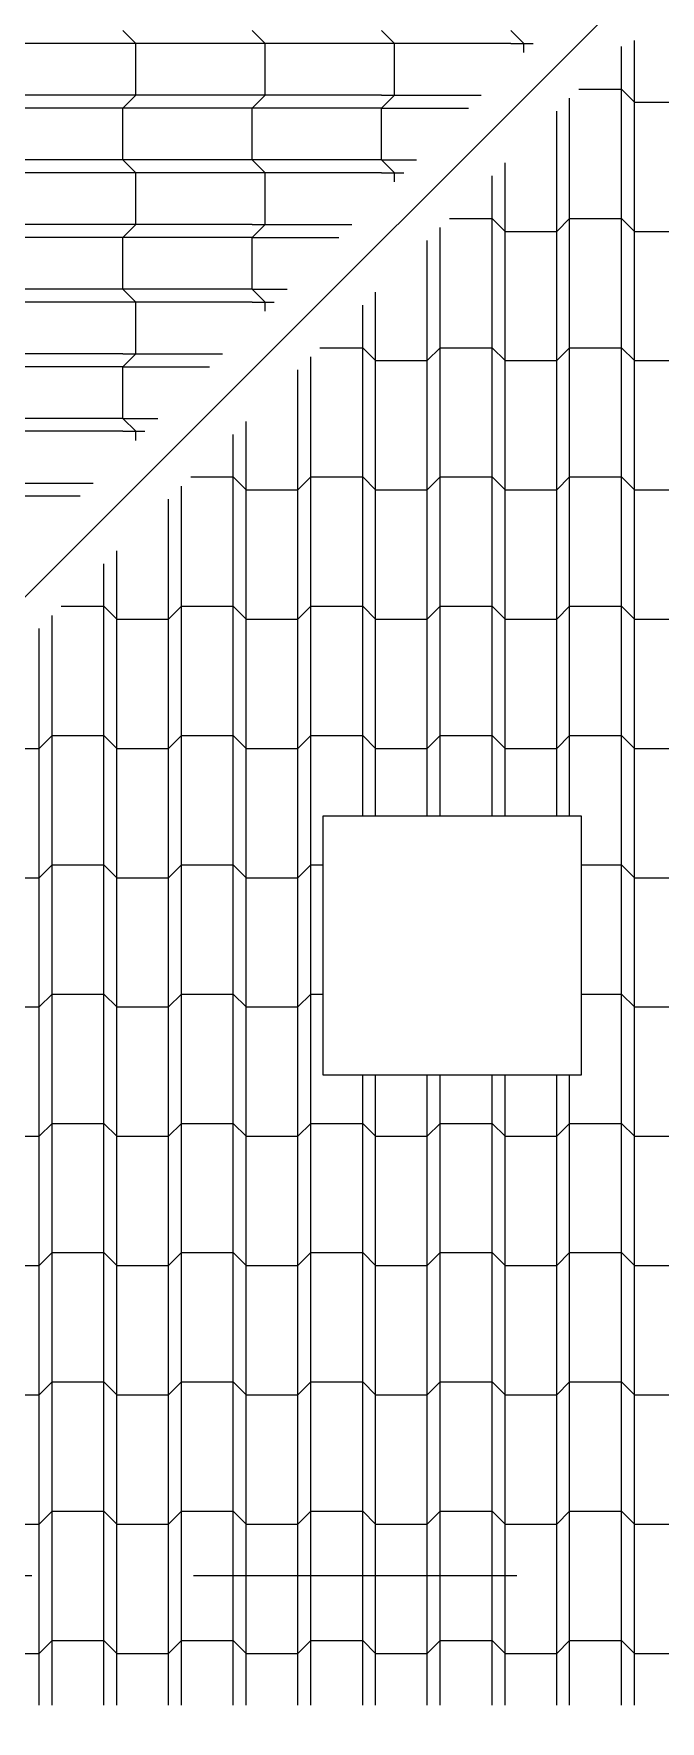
# Model space of a CAD drawing. Header units: metres. Extents: x -220 to 294, y -29 to 18.
# Drawn here: x -183.117 to -182.633, y 7.136 to 8.442 of the extents above; entities that cross this region are included whole.
import ezdxf

# ---------------------------------------------------------------- set-up
doc = ezdxf.new("R2010")
doc.units = ezdxf.units.M
doc.header["$MEASUREMENT"] = 0
doc.linetypes.add('DASHED2', pattern=[0.375, 0.25, -0.125])
for name, color, linetype in [('Rota', 7, 'Continuous'), ('Tarama', 7, 'Continuous'), ('Tarama_Boslugu', 7, 'Continuous')]:
    doc.layers.add(name, color=color, linetype=linetype)

msp = doc.modelspace()

# ---------------------------------------------------------------- linework, layer by layer
at = {"layer": 'Rota', "color": 166, "linetype": 'Continuous', "lineweight": -3}
for points in [[(-182.6686, 8.4612), (-184.0061, 7.1237)], [(-182.8936, 7.8362), (-182.8936, 7.6362)], [(-182.6936, 7.8362), (-182.8936, 7.8362)], [(-182.6936, 7.6362), (-182.6936, 7.8362)], [(-182.8936, 7.6362), (-182.6936, 7.6362)]]:
    msp.add_lwpolyline(points, dxfattribs=at)
at = {"layer": 'Rota', "color": 198, "linetype": 'DASHED2', "lineweight": -3}
msp.add_lwpolyline([(-182.3686, 7.2487), (-183.8811, 7.2487)], dxfattribs=at)
at = {"layer": 'Tarama', "color": 13, "linetype": 'Continuous', "lineweight": -3}
for points in [[(-183.0482, 8.434), (-183.1482, 8.434)], [(-183.0382, 8.434), (-183.0482, 8.444)], [(-182.9482, 8.434), (-183.0482, 8.434)], [(-183.0382, 8.394), (-183.0382, 8.434)], [(-182.9382, 8.434), (-182.9482, 8.444)], [(-182.8482, 8.434), (-182.9482, 8.434)], [(-182.9382, 8.394), (-182.9382, 8.434)], [(-182.8382, 8.434), (-182.8482, 8.444)], [(-182.7482, 8.434), (-182.8482, 8.434)], [(-182.8382, 8.394), (-182.8382, 8.434)], [(-182.7382, 8.434), (-182.7482, 8.444)], [(-182.7482, 8.434), (-182.7311, 8.434)], [(-182.7382, 8.427), (-182.7382, 8.434)], [(-182.6528, 8.3987), (-182.6528, 8.4362)], [(-182.6628, 8.3987), (-182.6628, 8.4316)], [(-183.0482, 8.394), (-183.1482, 8.394)], [(-182.9482, 8.394), (-183.0482, 8.394)], [(-183.0482, 8.384), (-183.0382, 8.394)], [(-182.8482, 8.394), (-182.9482, 8.394)], [(-182.9482, 8.384), (-182.9382, 8.394)], [(-182.8482, 8.394), (-182.7711, 8.394)], [(-182.8482, 8.384), (-182.8382, 8.394)], [(-182.6957, 8.3987), (-182.6628, 8.3987)], [(-182.6628, 8.2987), (-182.6628, 8.3987)], [(-182.6628, 8.3987), (-182.6528, 8.3887)], [(-182.6528, 8.2987), (-182.6528, 8.3987)], [(-183.0482, 8.384), (-183.1482, 8.384)], [(-182.9482, 8.384), (-183.0482, 8.384)], [(-183.0482, 8.344), (-183.0482, 8.384)], [(-182.8482, 8.384), (-182.9482, 8.384)], [(-182.9482, 8.344), (-182.9482, 8.384)], [(-182.8482, 8.384), (-182.7811, 8.384)], [(-182.8482, 8.344), (-182.8482, 8.384)], [(-182.7128, 8.2987), (-182.7128, 8.3816)], [(-182.7029, 8.2987), (-182.7029, 8.3916)], [(-182.6528, 8.3887), (-182.6128, 8.3887)], [(-183.0482, 8.344), (-183.1482, 8.344)], [(-182.9482, 8.344), (-183.0482, 8.344)], [(-183.0382, 8.334), (-183.0482, 8.344)], [(-182.8482, 8.344), (-182.9482, 8.344)], [(-182.9382, 8.334), (-182.9482, 8.344)], [(-182.8482, 8.344), (-182.8211, 8.344)], [(-182.8382, 8.334), (-182.8482, 8.344)], [(-182.7528, 8.2987), (-182.7528, 8.3416)], [(-183.0482, 8.334), (-183.1482, 8.334)], [(-182.9482, 8.334), (-183.0482, 8.334)], [(-183.0382, 8.294), (-183.0382, 8.334)], [(-182.8482, 8.334), (-182.9482, 8.334)], [(-182.9382, 8.294), (-182.9382, 8.334)], [(-182.8482, 8.334), (-182.8311, 8.334)], [(-182.8382, 8.327), (-182.8382, 8.334)], [(-182.7628, 8.2987), (-182.7628, 8.3316)], [(-183.0482, 8.294), (-183.1482, 8.294)], [(-182.9482, 8.294), (-183.0482, 8.294)], [(-183.0482, 8.284), (-183.0382, 8.294)], [(-182.9482, 8.294), (-182.8711, 8.294)], [(-182.9482, 8.284), (-182.9382, 8.294)], [(-182.8028, 8.1987), (-182.8028, 8.2916)], [(-182.7957, 8.2987), (-182.7628, 8.2987)], [(-182.7628, 8.1987), (-182.7628, 8.2987)], [(-182.7628, 8.2987), (-182.7528, 8.2887)], [(-182.7528, 8.1987), (-182.7528, 8.2987)], [(-182.7128, 8.1987), (-182.7128, 8.2987)], [(-182.7128, 8.2887), (-182.7029, 8.2987)], [(-182.7029, 8.1987), (-182.7029, 8.2987)], [(-182.7029, 8.2987), (-182.6628, 8.2987)], [(-182.6628, 8.1987), (-182.6628, 8.2987)], [(-182.6628, 8.2987), (-182.6528, 8.2887)], [(-182.6528, 8.1987), (-182.6528, 8.2987)], [(-183.0482, 8.284), (-183.1482, 8.284)], [(-182.9482, 8.284), (-183.0482, 8.284)], [(-183.0482, 8.244), (-183.0482, 8.284)], [(-182.9482, 8.284), (-182.8811, 8.284)], [(-182.9482, 8.244), (-182.9482, 8.284)], [(-182.8129, 8.1987), (-182.8129, 8.2816)], [(-182.7528, 8.2887), (-182.7128, 8.2887)], [(-182.6528, 8.2887), (-182.6128, 8.2887)], [(-183.0482, 8.244), (-183.1482, 8.244)], [(-182.9482, 8.244), (-183.0482, 8.244)], [(-183.0382, 8.234), (-183.0482, 8.244)], [(-182.9482, 8.244), (-182.9211, 8.244)], [(-182.9382, 8.234), (-182.9482, 8.244)], [(-182.8528, 8.1987), (-182.8528, 8.2416)], [(-183.0482, 8.234), (-183.1482, 8.234)], [(-182.9482, 8.234), (-183.0482, 8.234)], [(-183.0382, 8.194), (-183.0382, 8.234)], [(-182.9482, 8.234), (-182.9311, 8.234)], [(-182.9382, 8.227), (-182.9382, 8.234)], [(-182.8628, 8.1987), (-182.8628, 8.2316)], [(-182.8958, 8.1987), (-182.8628, 8.1987)], [(-182.8628, 8.0987), (-182.8628, 8.1987)], [(-182.8628, 8.1987), (-182.8528, 8.1887)], [(-182.8528, 8.0987), (-182.8528, 8.1987)], [(-182.8129, 8.0987), (-182.8129, 8.1987)], [(-182.8129, 8.1887), (-182.8028, 8.1987)], [(-182.8028, 8.0987), (-182.8028, 8.1987)], [(-182.8028, 8.1987), (-182.7628, 8.1987)], [(-182.7628, 8.0987), (-182.7628, 8.1987)], [(-182.7628, 8.1987), (-182.7528, 8.1887)], [(-182.7528, 8.0987), (-182.7528, 8.1987)], [(-182.7128, 8.0987), (-182.7128, 8.1987)], [(-182.7128, 8.1887), (-182.7029, 8.1987)], [(-182.7029, 8.0987), (-182.7029, 8.1987)], [(-182.7029, 8.1987), (-182.6628, 8.1987)], [(-182.6628, 8.0987), (-182.6628, 8.1987)], [(-182.6628, 8.1987), (-182.6528, 8.1887)], [(-182.6528, 8.0987), (-182.6528, 8.1987)], [(-183.0482, 8.194), (-183.1482, 8.194)], [(-183.0482, 8.194), (-182.9711, 8.194)], [(-183.0482, 8.184), (-183.0382, 8.194)], [(-182.9028, 8.0987), (-182.9028, 8.1916)], [(-182.8528, 8.1887), (-182.8129, 8.1887)], [(-182.7528, 8.1887), (-182.7128, 8.1887)], [(-182.6528, 8.1887), (-182.6128, 8.1887)], [(-183.0482, 8.184), (-183.1482, 8.184)], [(-183.0482, 8.184), (-182.9811, 8.184)], [(-183.0482, 8.144), (-183.0482, 8.184)], [(-182.9128, 8.0987), (-182.9128, 8.1816)], [(-183.0482, 8.144), (-183.1482, 8.144)], [(-183.0482, 8.134), (-183.1482, 8.134)], [(-183.0482, 8.144), (-183.0211, 8.144)], [(-183.0382, 8.134), (-183.0482, 8.144)], [(-183.0482, 8.134), (-183.0311, 8.134)], [(-183.0382, 8.127), (-183.0382, 8.134)], [(-182.9529, 8.0987), (-182.9529, 8.1416)], [(-182.9628, 8.0987), (-182.9628, 8.1316)], [(-183.1482, 8.094), (-183.0711, 8.094)], [(-182.9957, 8.0987), (-182.9628, 8.0987)], [(-182.9628, 7.9987), (-182.9628, 8.0987)], [(-182.9628, 8.0987), (-182.9529, 8.0887)], [(-182.9529, 7.9987), (-182.9529, 8.0987)], [(-182.9128, 7.9987), (-182.9128, 8.0987)], [(-182.9128, 8.0887), (-182.9028, 8.0987)], [(-182.9028, 7.9987), (-182.9028, 8.0987)], [(-182.9028, 8.0987), (-182.8628, 8.0987)], [(-182.8628, 7.9987), (-182.8628, 8.0987)], [(-182.8628, 8.0987), (-182.8528, 8.0887)], [(-182.8528, 7.9987), (-182.8528, 8.0987)], [(-182.8129, 7.9987), (-182.8129, 8.0987)], [(-182.8129, 8.0887), (-182.8028, 8.0987)], [(-182.8028, 7.9987), (-182.8028, 8.0987)], [(-182.8028, 8.0987), (-182.7628, 8.0987)], [(-182.7628, 7.9987), (-182.7628, 8.0987)], [(-182.7628, 8.0987), (-182.7528, 8.0887)], [(-182.7528, 7.9987), (-182.7528, 8.0987)], [(-182.7128, 7.9987), (-182.7128, 8.0987)], [(-182.7128, 8.0887), (-182.7029, 8.0987)], [(-182.7029, 7.9987), (-182.7029, 8.0987)], [(-182.7029, 8.0987), (-182.6628, 8.0987)], [(-182.6628, 7.9987), (-182.6628, 8.0987)], [(-182.6628, 8.0987), (-182.6528, 8.0887)], [(-182.6528, 7.9987), (-182.6528, 8.0987)], [(-183.1482, 8.084), (-183.0811, 8.084)], [(-183.0128, 7.9987), (-183.0128, 8.0816)], [(-183.0028, 7.9987), (-183.0028, 8.0916)], [(-182.9529, 8.0887), (-182.9128, 8.0887)], [(-182.8528, 8.0887), (-182.8129, 8.0887)], [(-182.7528, 8.0887), (-182.7128, 8.0887)], [(-182.6528, 8.0887), (-182.6128, 8.0887)], [(-183.0528, 7.9987), (-183.0528, 8.0416)], [(-183.0629, 7.9987), (-183.0629, 8.0316)], [(-183.1028, 7.8987), (-183.1028, 7.9916)], [(-183.0957, 7.9987), (-183.0629, 7.9987)], [(-183.0629, 7.8987), (-183.0629, 7.9987)], [(-183.0629, 7.9987), (-183.0528, 7.9887)], [(-183.0528, 7.8987), (-183.0528, 7.9987)], [(-183.0128, 7.8987), (-183.0128, 7.9987)], [(-183.0128, 7.9887), (-183.0028, 7.9987)], [(-183.0028, 7.8987), (-183.0028, 7.9987)], [(-183.0028, 7.9987), (-182.9628, 7.9987)], [(-182.9628, 7.8987), (-182.9628, 7.9987)], [(-182.9628, 7.9987), (-182.9529, 7.9887)], [(-182.9529, 7.8987), (-182.9529, 7.9987)], [(-182.9128, 7.8987), (-182.9128, 7.9987)], [(-182.9128, 7.9887), (-182.9028, 7.9987)], [(-182.9028, 7.8987), (-182.9028, 7.9987)], [(-182.9028, 7.9987), (-182.8628, 7.9987)], [(-182.8628, 7.8987), (-182.8628, 7.9987)], [(-182.8628, 7.9987), (-182.8528, 7.9887)], [(-182.8528, 7.8987), (-182.8528, 7.9987)], [(-182.8129, 7.8987), (-182.8129, 7.9987)], [(-182.8129, 7.9887), (-182.8028, 7.9987)], [(-182.8028, 7.8987), (-182.8028, 7.9987)], [(-182.8028, 7.9987), (-182.7628, 7.9987)], [(-182.7628, 7.8987), (-182.7628, 7.9987)], [(-182.7628, 7.9987), (-182.7528, 7.9887)], [(-182.7528, 7.8987), (-182.7528, 7.9987)], [(-182.7128, 7.8987), (-182.7128, 7.9987)], [(-182.7128, 7.9887), (-182.7029, 7.9987)], [(-182.7029, 7.8987), (-182.7029, 7.9987)], [(-182.7029, 7.9987), (-182.6628, 7.9987)], [(-182.6628, 7.8987), (-182.6628, 7.9987)], [(-182.6628, 7.9987), (-182.6528, 7.9887)], [(-182.6528, 7.8987), (-182.6528, 7.9987)], [(-183.1128, 7.8987), (-183.1128, 7.9816)], [(-183.0528, 7.9887), (-183.0128, 7.9887)], [(-182.9529, 7.9887), (-182.9128, 7.9887)], [(-182.8528, 7.9887), (-182.8129, 7.9887)], [(-182.7528, 7.9887), (-182.7128, 7.9887)], [(-182.6528, 7.9887), (-182.6128, 7.9887)], [(-183.1128, 7.7987), (-183.1128, 7.8987)], [(-183.1128, 7.8887), (-183.1028, 7.8987)], [(-183.1028, 7.7987), (-183.1028, 7.8987)], [(-183.1028, 7.8987), (-183.0629, 7.8987)], [(-183.0629, 7.7987), (-183.0629, 7.8987)], [(-183.0629, 7.8987), (-183.0528, 7.8887)], [(-183.0528, 7.7987), (-183.0528, 7.8987)], [(-183.0128, 7.7987), (-183.0128, 7.8987)], [(-183.0128, 7.8887), (-183.0028, 7.8987)], [(-183.0028, 7.7987), (-183.0028, 7.8987)], [(-183.0028, 7.8987), (-182.9628, 7.8987)], [(-182.9628, 7.7987), (-182.9628, 7.8987)], [(-182.9628, 7.8987), (-182.9529, 7.8887)], [(-182.9529, 7.7987), (-182.9529, 7.8987)], [(-182.9128, 7.7987), (-182.9128, 7.8987)], [(-182.9128, 7.8887), (-182.9028, 7.8987)], [(-182.9028, 7.7987), (-182.9028, 7.8987)], [(-182.9028, 7.8987), (-182.8628, 7.8987)], [(-182.8628, 7.8362), (-182.8628, 7.8987)], [(-182.8628, 7.8987), (-182.8528, 7.8887)], [(-182.8528, 7.8362), (-182.8528, 7.8987)], [(-182.8129, 7.8362), (-182.8129, 7.8987)], [(-182.8129, 7.8887), (-182.8028, 7.8987)], [(-182.8028, 7.8362), (-182.8028, 7.8987)], [(-182.8028, 7.8987), (-182.7628, 7.8987)], [(-182.7628, 7.8362), (-182.7628, 7.8987)], [(-182.7628, 7.8987), (-182.7528, 7.8887)], [(-182.7528, 7.8362), (-182.7528, 7.8987)], [(-182.7128, 7.8362), (-182.7128, 7.8987)], [(-182.7128, 7.8887), (-182.7029, 7.8987)], [(-182.7029, 7.8362), (-182.7029, 7.8987)], [(-182.7029, 7.8987), (-182.6628, 7.8987)], [(-182.6628, 7.7987), (-182.6628, 7.8987)], [(-182.6628, 7.8987), (-182.6528, 7.8887)], [(-182.6528, 7.7987), (-182.6528, 7.8987)], [(-183.1528, 7.8887), (-183.1128, 7.8887)], [(-183.0528, 7.8887), (-183.0128, 7.8887)], [(-182.9529, 7.8887), (-182.9128, 7.8887)], [(-182.8528, 7.8887), (-182.8129, 7.8887)], [(-182.7528, 7.8887), (-182.7128, 7.8887)], [(-182.6528, 7.8887), (-182.6128, 7.8887)], [(-183.1128, 7.6987), (-183.1128, 7.7987)], [(-183.1128, 7.7887), (-183.1028, 7.7987)], [(-183.1028, 7.6987), (-183.1028, 7.7987)], [(-183.1028, 7.7987), (-183.0629, 7.7987)], [(-183.0629, 7.6987), (-183.0629, 7.7987)], [(-183.0629, 7.7987), (-183.0528, 7.7887)], [(-183.0528, 7.6987), (-183.0528, 7.7987)], [(-183.0128, 7.6987), (-183.0128, 7.7987)], [(-183.0128, 7.7887), (-183.0028, 7.7987)], [(-183.0028, 7.6987), (-183.0028, 7.7987)], [(-183.0028, 7.7987), (-182.9628, 7.7987)], [(-182.9628, 7.6987), (-182.9628, 7.7987)], [(-182.9628, 7.7987), (-182.9529, 7.7887)], [(-182.9529, 7.6987), (-182.9529, 7.7987)], [(-182.9128, 7.6987), (-182.9128, 7.7987)], [(-182.9128, 7.7887), (-182.9028, 7.7987)], [(-182.9028, 7.6987), (-182.9028, 7.7987)], [(-182.9028, 7.7987), (-182.8936, 7.7987)], [(-182.6936, 7.7987), (-182.6628, 7.7987)], [(-182.6628, 7.6987), (-182.6628, 7.7987)], [(-182.6628, 7.7987), (-182.6528, 7.7887)], [(-182.6528, 7.6987), (-182.6528, 7.7987)], [(-183.1528, 7.7887), (-183.1128, 7.7887)], [(-183.0528, 7.7887), (-183.0128, 7.7887)], [(-182.9529, 7.7887), (-182.9128, 7.7887)], [(-182.6528, 7.7887), (-182.6128, 7.7887)], [(-183.1528, 7.6887), (-183.1128, 7.6887)], [(-183.1128, 7.5987), (-183.1128, 7.6987)], [(-183.1128, 7.6887), (-183.1028, 7.6987)], [(-183.1028, 7.5987), (-183.1028, 7.6987)], [(-183.1028, 7.6987), (-183.0629, 7.6987)], [(-183.0629, 7.5987), (-183.0629, 7.6987)], [(-183.0629, 7.6987), (-183.0528, 7.6887)], [(-183.0528, 7.5987), (-183.0528, 7.6987)], [(-183.0528, 7.6887), (-183.0128, 7.6887)], [(-183.0128, 7.5987), (-183.0128, 7.6987)], [(-183.0128, 7.6887), (-183.0028, 7.6987)], [(-183.0028, 7.5987), (-183.0028, 7.6987)], [(-183.0028, 7.6987), (-182.9628, 7.6987)], [(-182.9628, 7.5987), (-182.9628, 7.6987)], [(-182.9628, 7.6987), (-182.9529, 7.6887)], [(-182.9529, 7.5987), (-182.9529, 7.6987)], [(-182.9529, 7.6887), (-182.9128, 7.6887)], [(-182.9128, 7.5987), (-182.9128, 7.6987)], [(-182.9128, 7.6887), (-182.9028, 7.6987)], [(-182.9028, 7.5987), (-182.9028, 7.6987)], [(-182.9028, 7.6987), (-182.8936, 7.6987)], [(-182.6936, 7.6987), (-182.6628, 7.6987)], [(-182.6628, 7.5987), (-182.6628, 7.6987)], [(-182.6628, 7.6987), (-182.6528, 7.6887)], [(-182.6528, 7.5987), (-182.6528, 7.6987)], [(-182.6528, 7.6887), (-182.6128, 7.6887)], [(-182.8628, 7.5987), (-182.8628, 7.6362)], [(-182.8528, 7.5987), (-182.8528, 7.6362)], [(-182.8129, 7.5987), (-182.8129, 7.6362)], [(-182.8028, 7.5987), (-182.8028, 7.6362)], [(-182.7628, 7.5987), (-182.7628, 7.6362)], [(-182.7528, 7.5987), (-182.7528, 7.6362)], [(-182.7128, 7.5987), (-182.7128, 7.6362)], [(-182.7029, 7.5987), (-182.7029, 7.6362)], [(-183.1128, 7.4987), (-183.1128, 7.5987)], [(-183.1128, 7.5887), (-183.1028, 7.5987)], [(-183.1028, 7.4987), (-183.1028, 7.5987)], [(-183.1028, 7.5987), (-183.0629, 7.5987)], [(-183.0629, 7.4987), (-183.0629, 7.5987)], [(-183.0629, 7.5987), (-183.0528, 7.5887)], [(-183.0528, 7.4987), (-183.0528, 7.5987)], [(-183.0128, 7.4987), (-183.0128, 7.5987)], [(-183.0128, 7.5887), (-183.0028, 7.5987)], [(-183.0028, 7.4987), (-183.0028, 7.5987)], [(-183.0028, 7.5987), (-182.9628, 7.5987)], [(-182.9628, 7.4987), (-182.9628, 7.5987)], [(-182.9628, 7.5987), (-182.9529, 7.5887)], [(-182.9529, 7.4987), (-182.9529, 7.5987)], [(-182.9128, 7.4987), (-182.9128, 7.5987)], [(-182.9128, 7.5887), (-182.9028, 7.5987)], [(-182.9028, 7.4987), (-182.9028, 7.5987)], [(-182.9028, 7.5987), (-182.8628, 7.5987)], [(-182.8628, 7.4987), (-182.8628, 7.5987)], [(-182.8628, 7.5987), (-182.8528, 7.5887)], [(-182.8528, 7.4987), (-182.8528, 7.5987)], [(-182.8129, 7.4987), (-182.8129, 7.5987)], [(-182.8129, 7.5887), (-182.8028, 7.5987)], [(-182.8028, 7.4987), (-182.8028, 7.5987)], [(-182.8028, 7.5987), (-182.7628, 7.5987)], [(-182.7628, 7.4987), (-182.7628, 7.5987)], [(-182.7628, 7.5987), (-182.7528, 7.5887)], [(-182.7528, 7.4987), (-182.7528, 7.5987)], [(-182.7128, 7.4987), (-182.7128, 7.5987)], [(-182.7128, 7.5887), (-182.7029, 7.5987)], [(-182.7029, 7.4987), (-182.7029, 7.5987)], [(-182.7029, 7.5987), (-182.6628, 7.5987)], [(-182.6628, 7.4987), (-182.6628, 7.5987)], [(-182.6628, 7.5987), (-182.6528, 7.5887)], [(-182.6528, 7.4987), (-182.6528, 7.5987)], [(-183.1528, 7.5887), (-183.1128, 7.5887)], [(-183.0528, 7.5887), (-183.0128, 7.5887)], [(-182.9529, 7.5887), (-182.9128, 7.5887)], [(-182.8528, 7.5887), (-182.8129, 7.5887)], [(-182.7528, 7.5887), (-182.7128, 7.5887)], [(-182.6528, 7.5887), (-182.6128, 7.5887)], [(-183.1128, 7.3987), (-183.1128, 7.4987)], [(-183.1128, 7.4887), (-183.1028, 7.4987)], [(-183.1028, 7.3987), (-183.1028, 7.4987)], [(-183.1028, 7.4987), (-183.0629, 7.4987)], [(-183.0629, 7.3987), (-183.0629, 7.4987)], [(-183.0629, 7.4987), (-183.0528, 7.4887)], [(-183.0528, 7.3987), (-183.0528, 7.4987)], [(-183.0128, 7.3987), (-183.0128, 7.4987)], [(-183.0128, 7.4887), (-183.0028, 7.4987)], [(-183.0028, 7.3987), (-183.0028, 7.4987)], [(-183.0028, 7.4987), (-182.9628, 7.4987)], [(-182.9628, 7.3987), (-182.9628, 7.4987)], [(-182.9628, 7.4987), (-182.9529, 7.4887)], [(-182.9529, 7.3987), (-182.9529, 7.4987)], [(-182.9128, 7.3987), (-182.9128, 7.4987)], [(-182.9128, 7.4887), (-182.9028, 7.4987)], [(-182.9028, 7.3987), (-182.9028, 7.4987)], [(-182.9028, 7.4987), (-182.8628, 7.4987)], [(-182.8628, 7.3987), (-182.8628, 7.4987)], [(-182.8628, 7.4987), (-182.8528, 7.4887)], [(-182.8528, 7.3987), (-182.8528, 7.4987)], [(-182.8129, 7.3987), (-182.8129, 7.4987)], [(-182.8129, 7.4887), (-182.8028, 7.4987)], [(-182.8028, 7.3987), (-182.8028, 7.4987)], [(-182.8028, 7.4987), (-182.7628, 7.4987)], [(-182.7628, 7.3987), (-182.7628, 7.4987)], [(-182.7628, 7.4987), (-182.7528, 7.4887)], [(-182.7528, 7.3987), (-182.7528, 7.4987)], [(-182.7128, 7.3987), (-182.7128, 7.4987)], [(-182.7128, 7.4887), (-182.7029, 7.4987)], [(-182.7029, 7.3987), (-182.7029, 7.4987)], [(-182.7029, 7.4987), (-182.6628, 7.4987)], [(-182.6628, 7.3987), (-182.6628, 7.4987)], [(-182.6628, 7.4987), (-182.6528, 7.4887)], [(-182.6528, 7.3987), (-182.6528, 7.4987)], [(-183.1528, 7.4887), (-183.1128, 7.4887)], [(-183.0528, 7.4887), (-183.0128, 7.4887)], [(-182.9529, 7.4887), (-182.9128, 7.4887)], [(-182.8528, 7.4887), (-182.8129, 7.4887)], [(-182.7528, 7.4887), (-182.7128, 7.4887)], [(-182.6528, 7.4887), (-182.6128, 7.4887)], [(-183.1528, 7.3887), (-183.1128, 7.3887)], [(-183.1128, 7.2987), (-183.1128, 7.3987)], [(-183.1128, 7.3887), (-183.1028, 7.3987)], [(-183.1028, 7.2987), (-183.1028, 7.3987)], [(-183.1028, 7.3987), (-183.0629, 7.3987)], [(-183.0629, 7.2987), (-183.0629, 7.3987)], [(-183.0629, 7.3987), (-183.0528, 7.3887)], [(-183.0528, 7.2987), (-183.0528, 7.3987)], [(-183.0528, 7.3887), (-183.0128, 7.3887)], [(-183.0128, 7.2987), (-183.0128, 7.3987)], [(-183.0128, 7.3887), (-183.0028, 7.3987)], [(-183.0028, 7.2987), (-183.0028, 7.3987)], [(-183.0028, 7.3987), (-182.9628, 7.3987)], [(-182.9628, 7.2987), (-182.9628, 7.3987)], [(-182.9628, 7.3987), (-182.9529, 7.3887)], [(-182.9529, 7.2987), (-182.9529, 7.3987)], [(-182.9529, 7.3887), (-182.9128, 7.3887)], [(-182.9128, 7.2987), (-182.9128, 7.3987)], [(-182.9128, 7.3887), (-182.9028, 7.3987)], [(-182.9028, 7.2987), (-182.9028, 7.3987)], [(-182.9028, 7.3987), (-182.8628, 7.3987)], [(-182.8628, 7.2987), (-182.8628, 7.3987)], [(-182.8628, 7.3987), (-182.8528, 7.3887)], [(-182.8528, 7.2987), (-182.8528, 7.3987)], [(-182.8528, 7.3887), (-182.8129, 7.3887)], [(-182.8129, 7.2987), (-182.8129, 7.3987)], [(-182.8129, 7.3887), (-182.8028, 7.3987)], [(-182.8028, 7.2987), (-182.8028, 7.3987)], [(-182.8028, 7.3987), (-182.7628, 7.3987)], [(-182.7628, 7.2987), (-182.7628, 7.3987)], [(-182.7628, 7.3987), (-182.7528, 7.3887)], [(-182.7528, 7.2987), (-182.7528, 7.3987)], [(-182.7528, 7.3887), (-182.7128, 7.3887)], [(-182.7128, 7.2987), (-182.7128, 7.3987)], [(-182.7128, 7.3887), (-182.7029, 7.3987)], [(-182.7029, 7.2987), (-182.7029, 7.3987)], [(-182.7029, 7.3987), (-182.6628, 7.3987)], [(-182.6628, 7.2987), (-182.6628, 7.3987)], [(-182.6628, 7.3987), (-182.6528, 7.3887)], [(-182.6528, 7.2987), (-182.6528, 7.3987)], [(-182.6528, 7.3887), (-182.6128, 7.3887)], [(-183.1128, 7.1987), (-183.1128, 7.2987)], [(-183.1128, 7.2887), (-183.1028, 7.2987)], [(-183.1028, 7.1987), (-183.1028, 7.2987)], [(-183.1028, 7.2987), (-183.0629, 7.2987)], [(-183.0629, 7.1987), (-183.0629, 7.2987)], [(-183.0629, 7.2987), (-183.0528, 7.2887)], [(-183.0528, 7.1987), (-183.0528, 7.2987)], [(-183.0128, 7.1987), (-183.0128, 7.2987)], [(-183.0128, 7.2887), (-183.0028, 7.2987)], [(-183.0028, 7.1987), (-183.0028, 7.2987)], [(-183.0028, 7.2987), (-182.9628, 7.2987)], [(-182.9628, 7.1987), (-182.9628, 7.2987)], [(-182.9628, 7.2987), (-182.9529, 7.2887)], [(-182.9529, 7.1987), (-182.9529, 7.2987)], [(-182.9128, 7.1987), (-182.9128, 7.2987)], [(-182.9128, 7.2887), (-182.9028, 7.2987)], [(-182.9028, 7.1987), (-182.9028, 7.2987)], [(-182.9028, 7.2987), (-182.8628, 7.2987)], [(-182.8628, 7.1987), (-182.8628, 7.2987)], [(-182.8628, 7.2987), (-182.8528, 7.2887)], [(-182.8528, 7.1987), (-182.8528, 7.2987)], [(-182.8129, 7.1987), (-182.8129, 7.2987)], [(-182.8129, 7.2887), (-182.8028, 7.2987)], [(-182.8028, 7.1987), (-182.8028, 7.2987)], [(-182.8028, 7.2987), (-182.7628, 7.2987)], [(-182.7628, 7.1987), (-182.7628, 7.2987)], [(-182.7628, 7.2987), (-182.7528, 7.2887)], [(-182.7528, 7.1987), (-182.7528, 7.2987)], [(-182.7128, 7.1987), (-182.7128, 7.2987)], [(-182.7128, 7.2887), (-182.7029, 7.2987)], [(-182.7029, 7.1987), (-182.7029, 7.2987)], [(-182.7029, 7.2987), (-182.6628, 7.2987)], [(-182.6628, 7.1987), (-182.6628, 7.2987)], [(-182.6628, 7.2987), (-182.6528, 7.2887)], [(-182.6528, 7.1987), (-182.6528, 7.2987)], [(-183.1528, 7.2887), (-183.1128, 7.2887)], [(-183.0528, 7.2887), (-183.0128, 7.2887)], [(-182.9529, 7.2887), (-182.9128, 7.2887)], [(-182.8528, 7.2887), (-182.8129, 7.2887)], [(-182.7528, 7.2887), (-182.7128, 7.2887)], [(-182.6528, 7.2887), (-182.6128, 7.2887)], [(-183.1128, 7.1487), (-183.1128, 7.1987)], [(-183.1128, 7.1887), (-183.1028, 7.1987)], [(-183.1028, 7.1487), (-183.1028, 7.1987)], [(-183.1028, 7.1987), (-183.0629, 7.1987)], [(-183.0629, 7.1487), (-183.0629, 7.1987)], [(-183.0629, 7.1987), (-183.0528, 7.1887)], [(-183.0528, 7.1487), (-183.0528, 7.1987)], [(-183.0128, 7.1487), (-183.0128, 7.1987)], [(-183.0128, 7.1887), (-183.0028, 7.1987)], [(-183.0028, 7.1487), (-183.0028, 7.1987)], [(-183.0028, 7.1987), (-182.9628, 7.1987)], [(-182.9628, 7.1487), (-182.9628, 7.1987)], [(-182.9628, 7.1987), (-182.9529, 7.1887)], [(-182.9529, 7.1487), (-182.9529, 7.1987)], [(-182.9128, 7.1487), (-182.9128, 7.1987)], [(-182.9128, 7.1887), (-182.9028, 7.1987)], [(-182.9028, 7.1487), (-182.9028, 7.1987)], [(-182.9028, 7.1987), (-182.8628, 7.1987)], [(-182.8628, 7.1487), (-182.8628, 7.1987)], [(-182.8628, 7.1987), (-182.8528, 7.1887)], [(-182.8528, 7.1487), (-182.8528, 7.1987)], [(-182.8129, 7.1487), (-182.8129, 7.1987)], [(-182.8129, 7.1887), (-182.8028, 7.1987)], [(-182.8028, 7.1487), (-182.8028, 7.1987)], [(-182.8028, 7.1987), (-182.7628, 7.1987)], [(-182.7628, 7.1487), (-182.7628, 7.1987)], [(-182.7628, 7.1987), (-182.7528, 7.1887)], [(-182.7528, 7.1487), (-182.7528, 7.1987)], [(-182.7128, 7.1487), (-182.7128, 7.1987)], [(-182.7128, 7.1887), (-182.7029, 7.1987)], [(-182.7029, 7.1487), (-182.7029, 7.1987)], [(-182.7029, 7.1987), (-182.6628, 7.1987)], [(-182.6628, 7.1487), (-182.6628, 7.1987)], [(-182.6628, 7.1987), (-182.6528, 7.1887)], [(-182.6528, 7.1487), (-182.6528, 7.1987)], [(-183.1528, 7.1887), (-183.1128, 7.1887)], [(-183.0528, 7.1887), (-183.0128, 7.1887)], [(-182.9529, 7.1887), (-182.9128, 7.1887)], [(-182.8528, 7.1887), (-182.8129, 7.1887)], [(-182.7528, 7.1887), (-182.7128, 7.1887)], [(-182.6528, 7.1887), (-182.6128, 7.1887)]]:
    msp.add_lwpolyline(points, dxfattribs=at)
at = {"layer": 'Tarama_Boslugu', "color": 13, "linetype": 'Continuous', "lineweight": -3}
for points in [[(-182.8936, 7.8362), (-182.8936, 7.6362)], [(-182.6936, 7.8362), (-182.8936, 7.8362)], [(-182.6936, 7.6362), (-182.6936, 7.8362)], [(-182.8936, 7.6362), (-182.6936, 7.6362)]]:
    msp.add_lwpolyline(points, dxfattribs=at)

doc.saveas('drawing.dxf')
